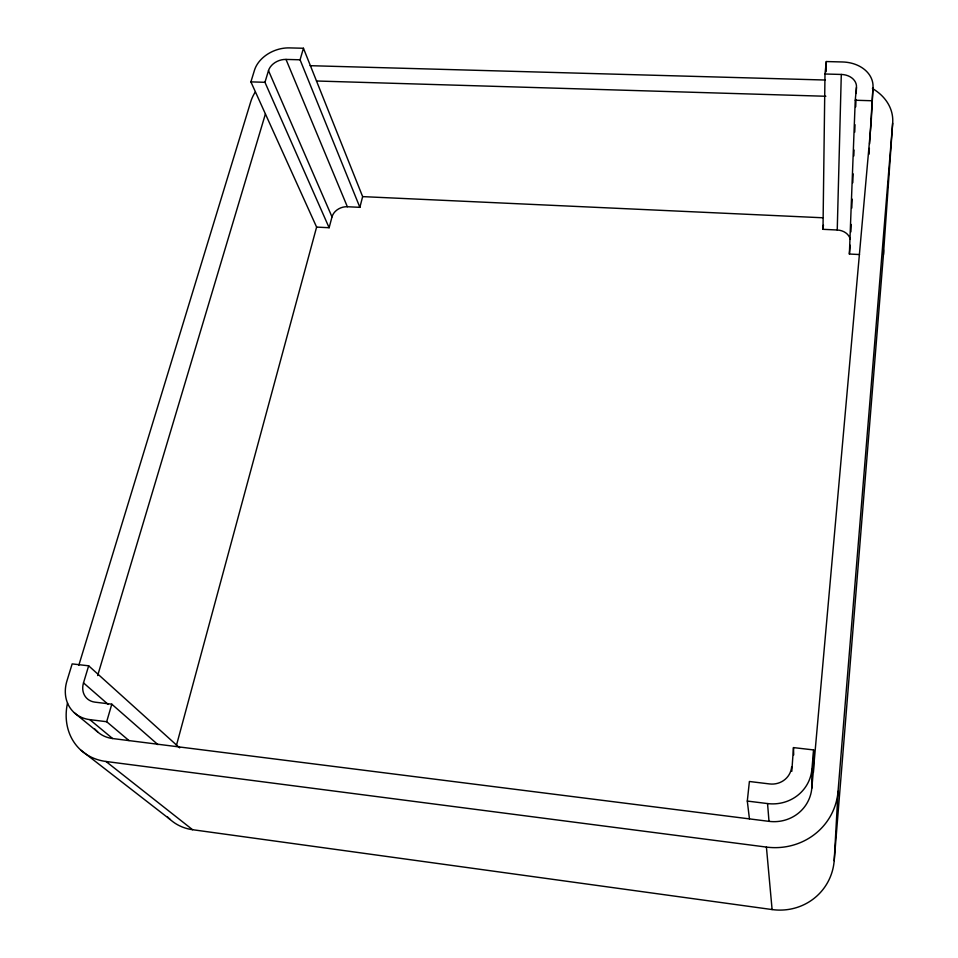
<?xml version="1.0" encoding="UTF-8"?>
<svg xmlns="http://www.w3.org/2000/svg" width="958" height="958" viewBox="0 0 958 958"><rect width="100%" height="100%" fill="white"/><g stroke="black" fill="none" stroke-linecap="round" stroke-linejoin="round"><path stroke-width="1.44" d="M94.842 729.002A36.62 30.74 -44.6 0 0 112.613 738.534L768.999 821.353A39.206 37.613 21.2 0 0 811.809 788.159L811.905 769.286L813.641 749.934L793.487 747.599L791.799 771.334M813.462 772.304L813.641 749.934M850.261 239.272A14.382 11.664 -2.5 0 0 837.244 230.004L822.994 229.321L824.994 74.005L826.323 61.551L842.549 61.971A32.943 25.267 -4.3 0 1 872.966 87.98L871.169 122.48L811.809 788.159M826.179 71.682L826.323 61.551M837.244 230.004L841.292 74.449L824.994 74.005M859.518 254.541L849.387 254.038L855.243 100.243L856.452 87.513A16.478 12.634 -4.3 0 0 841.292 74.449M850.884 231.896L851.171 224.447M851.794 208.078L852.141 199.144M852.776 182.774L853.123 173.841M853.806 155.974L854.045 150.023M854.728 132.168L855.015 124.72M855.71 106.865L855.997 99.416M856.224 93.465L856.452 87.513M869.05 154.238L869.361 148.334M869.589 143.892L872.966 87.98M167.53 816.911A53.588 46.511 -48.1 0 0 192.57 829.7L772.1 909.561A57.252 55.121 36.7 0 0 834.202 860.691L838.046 791.332L892.664 123.187A53.361 41.445 -4 0 0 872.415 88.495M834.202 860.691L883.432 254.708L892.664 123.187M849.387 254.038L850.201 245.248M822.994 229.321L823.437 225.022M749.443 818.886L747.3 801.068L749.395 781.489L769.537 783.931A20.274 19.388 17.7 0 0 791.655 766.891M316.607 227.094L329.121 227.729L332.007 216.903A13.208 10.394 -21.8 0 1 347.347 206.736L359.873 207.335L362.639 196.618L303.447 48.259L289.424 47.9A29.949 22.13 -21.5 0 0 254.481 70.221L250.9 81.873L316.607 227.094L176.452 745.372M129.007 740.594L106.673 721.721L111.799 704.19L94.998 702.154A18.909 15.723 -43.9 0 1 83.502 682.886L88.663 665.81L72.161 663.894L66.94 680.922A37.817 31.458 -43.9 0 0 89.812 719.638L112.613 738.534M359.873 207.335L300.07 59.791L303.447 48.259M97.656 675.57L265.414 113.942M329.121 227.729L264.959 82.304L268.491 70.617A14.969 11.065 -21.5 0 1 286.011 59.42L300.07 59.791M78.819 665.283L250.697 101.859A48.619 36.44 -21.5 0 1 255.223 92.1M310.141 65.683L825.329 80.029M316.511 80.999L825.844 96.267M250.9 81.873L264.959 82.304M855.243 100.243L871.816 100.746M362.639 196.618L822.671 217.765M89.812 719.638L106.673 721.721M747.3 801.068L767.55 803.57A40.547 38.787 17.8 0 0 811.905 769.286M67.515 703.028A61.037 51.241 -44.7 0 0 105.991 761.478L766.412 847.088A65.36 62.689 21.3 0 0 838.046 791.332M80.987 750.258L170.165 819.497M105.991 761.478L192.57 829.7M74.437 712.872L97.656 731.912M83.502 682.886L108.194 704.417M111.799 704.19L157.938 744.641M88.663 665.81L179.649 747.863M268.491 70.617L332.007 216.903M286.011 59.42L347.347 206.736M766.412 847.088L772.1 909.561M767.55 803.57L768.999 821.353M793.487 747.599L793.691 754.976M883.444 249.631A47.457 38.643 -2.4 0 1 883.432 254.708M871.181 119.211A32.009 24.86 -4 0 1 871.169 122.48"/></g></svg>
